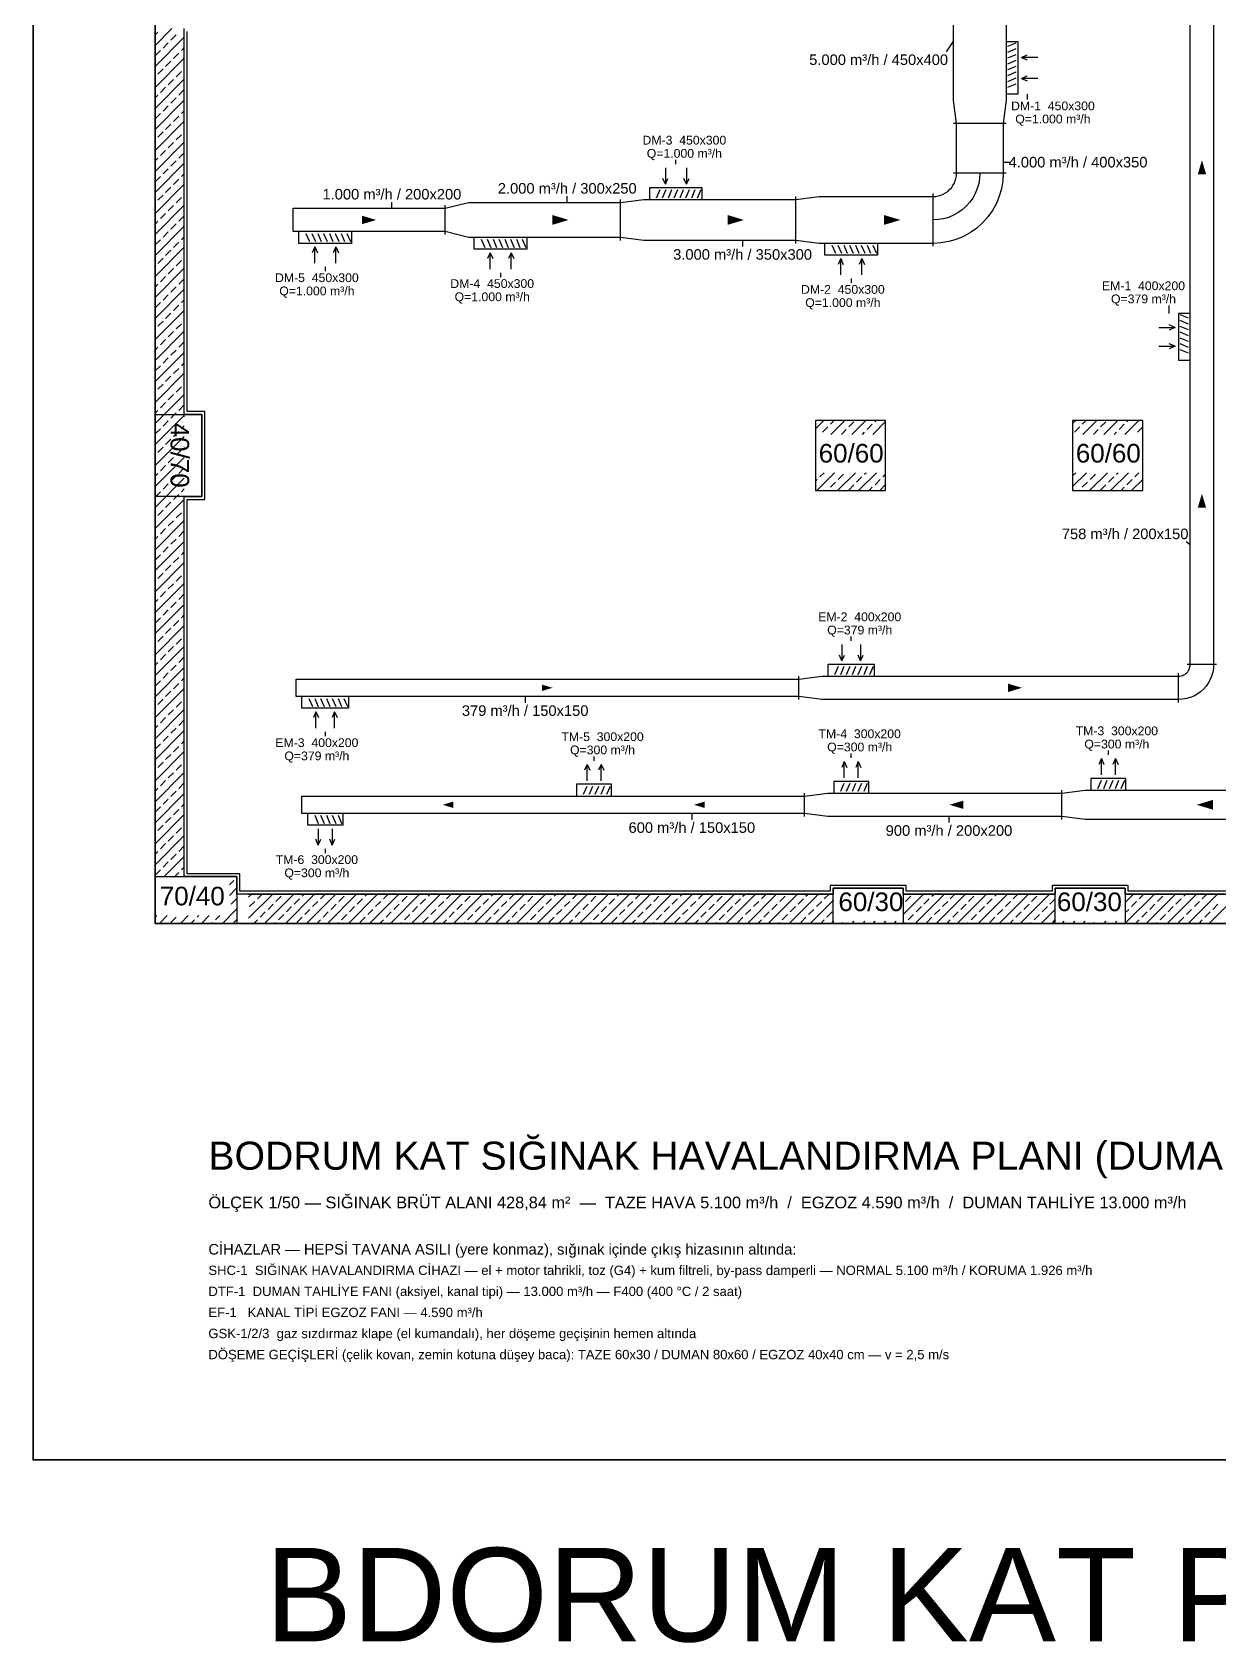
# Model space of a CAD drawing. Header units: centimetres. Extents: x 357699 to 366480, y -615216 to -609849.
# Drawn here: x 357699 to 358714, y -615216 to -613840 of the extents above; entities that cross this region are included whole.
import ezdxf
from ezdxf.enums import TextEntityAlignment as Align

# ---------------------------------------------------------------- set-up
doc = ezdxf.new("R2010")
doc.units = ezdxf.units.CM
for name, color, linetype in [('ROTAS-HAV-BASLIK', 7, 'Continuous'), ('ROTAS-HAV-CERCEVE', 7, 'Continuous'), ('ROTAS-HAV-CIHAZ', 6, 'Continuous'), ('ROTAS-HAV-DUMAN', 1, 'Continuous'), ('ROTAS-HAV-EGZOZ', 4, 'Continuous'), ('ROTAS-HAV-MENFEZ', 7, 'Continuous'), ('ROTAS-HAV-OK', 7, 'Continuous'), ('ROTAS-HAV-TAZE-HAVA', 3, 'Continuous'), ('ROTAS-HAV-YAZI', 7, 'Continuous'), ('ROTAS-MIMARI', 8, 'Continuous'), ('ROTAS-MIMARI-KOLON', 8, 'Continuous')]:
    doc.layers.add(name, color=color, linetype=linetype)
doc.styles.add('ROTAS', font='arial.ttf')

msp = doc.modelspace()

# ---------------------------------------------------------------- linework, layer by layer
at = {"layer": 'ROTAS-HAV-CERCEVE', "const_width": 1.5}
msp.add_lwpolyline([(357700, -615060), (359300, -615060), (359300, -609850), (357700, -609850)], close=True, dxfattribs=at)
at = {"layer": 'ROTAS-HAV-DUMAN'}
for p, q in [((358487.5, -613846.8), (358481.2, -613856.2)), ((358530, -613950.6), (358536.2, -613950.6)), ((358007, -613990), (358007, -613984.8)), ((358157, -613985), (358157, -613979.8)), ((358307, -614017.5), (358307, -614022.8))]:
    msp.add_line(p, q, dxfattribs=at)
for points in [[(358532.5, -613778), (358532.5, -613870), (358532.5, -613897.5), (358530, -613917.5), (358530, -613960), (358529.6, -613966.7), (358528.5, -613973.4), (358526.6, -613979.8), (358524.1, -613986), (358520.8, -613991.9), (358516.9, -613997.4), (358512.4, -614002.4), (358507.4, -614006.9), (358501.9, -614010.8), (358496, -614014.1), (358489.8, -614016.6), (358483.4, -614018.5), (358476.7, -614019.6), (358470, -614020), (358400, -614020), (358372.5, -614020), (358352.5, -614017.5), (358250, -614017.5), (358222.5, -614017.5), (358202.5, -614015), (358100, -614015), (358072.5, -614015), (358052.5, -614010), (357922.5, -614010), (357922.5, -613990), (358052.5, -613990), (358072.5, -613985), (358100, -613985), (358202.5, -613985)], [(358202.5, -613985), (358222.5, -613982.5), (358250, -613982.5), (358352.5, -613982.5), (358372.5, -613980), (358400, -613980), (358470, -613980), (358472.2, -613979.9), (358474.5, -613979.5), (358476.6, -613978.9), (358478.7, -613978), (358480.6, -613976.9), (358482.5, -613975.6), (358484.1, -613974.1), (358485.6, -613972.5), (358486.9, -613970.6), (358488, -613968.7), (358488.9, -613966.6), (358489.5, -613964.5), (358489.9, -613962.2), (358490, -613960), (358490, -613917.5), (358487.5, -613897.5), (358487.5, -613870), (358487.5, -613778)], [(358532.5, -613917.5), (358487.5, -613917.5)], [(358510, -613960), (358509.7, -613964.5), (358509, -613968.9), (358507.8, -613973.2), (358506, -613977.4), (358503.9, -613981.3), (358501.3, -613984.9), (358498.3, -613988.3), (358494.9, -613991.3), (358491.3, -613993.9), (358487.4, -613996), (358483.2, -613997.8), (358478.9, -613999), (358474.5, -613999.7), (358470, -614000)], [(358510, -613960), (358487.5, -613960)], [(358532.5, -613960), (358510, -613960)], [(358470, -614000), (358470, -613977.5)], [(358052.5, -614012.5), (358052.5, -613987.5)], [(358202.5, -614017.5), (358202.5, -613982.5)], [(358352.5, -614020), (358352.5, -613980)], [(358470, -614022.5), (358470, -614000)]]:
    msp.add_lwpolyline(points, dxfattribs=at)
at = {"layer": 'ROTAS-HAV-EGZOZ'}
for p, q in [((358690, -614277.9), (358686.5, -614275.2)), ((358121, -614407.5), (358121, -614412.8))]:
    msp.add_line(p, q, dxfattribs=at)
for points in [[(358375, -614410), (358355, -614407.5), (357925, -614407.5), (357925, -614392.5), (358355, -614392.5), (358375, -614390), (358400, -614390), (358680, -614390), (358681.1, -614389.9), (358682.2, -614389.7), (358683.3, -614389.4), (358684.3, -614389), (358685.3, -614388.5), (358686.2, -614387.8), (358687.1, -614387.1), (358687.8, -614386.2), (358688.5, -614385.3), (358689, -614384.3), (358689.4, -614383.3), (358689.7, -614382.2), (358689.9, -614381.1), (358690, -614380), (358690, -614100), (358690, -613810)], [(358710, -613810), (358710, -614100), (358710, -614380), (358709.8, -614383.4), (358709.2, -614386.7), (358708.3, -614389.9), (358707, -614393), (358705.4, -614396), (358703.5, -614398.7), (358701.2, -614401.2), (358698.7, -614403.5), (358696, -614405.4), (358693, -614407), (358689.9, -614408.3), (358686.7, -614409.2), (358683.4, -614409.8), (358680, -614410), (358400, -614410), (358375, -614410)], [(358355, -614410), (358355, -614390)], [(358680, -614412.5), (358680, -614387.5)], [(358712.5, -614380), (358687.5, -614380)]]:
    msp.add_lwpolyline(points, dxfattribs=at)
at = {"layer": 'ROTAS-HAV-MENFEZ'}
for p, q in [((358534, -613851.5), (358541, -613848.5)), ((358534, -613856.5), (358541, -613853.5)), ((358534, -613861.5), (358541, -613858.5)), ((358534, -613866.5), (358541, -613863.5)), ((358545.5, -613861), (358550.5, -613858.8)), ((358559.5, -613861), (358545.5, -613861)), ((358545.5, -613861), (358550.5, -613863.2)), ((358534, -613871.5), (358541, -613868.5)), ((358534, -613876.5), (358541, -613873.5)), ((358534, -613881.5), (358541, -613878.5)), ((358545.5, -613879), (358550.5, -613876.8)), ((358559.5, -613879), (358545.5, -613879)), ((358545.5, -613879), (358550.5, -613881.2)), ((358534, -613886.5), (358541, -613883.5)), ((358241, -613969.5), (358238.8, -613964.5)), ((358241, -613955.5), (358241, -613969.5)), ((358241, -613969.5), (358243.2, -613964.5)), ((358259, -613969.5), (358256.8, -613964.5)), ((358259, -613955.5), (358259, -613969.5)), ((358259, -613969.5), (358261.2, -613964.5)), ((358233.5, -613981), (358236.5, -613974)), ((358238.5, -613981), (358241.5, -613974)), ((358243.5, -613981), (358246.5, -613974)), ((358248.5, -613981), (358251.5, -613974)), ((358253.5, -613981), (358256.5, -613974)), ((358258.5, -613981), (358261.5, -613974)), ((358263.5, -613981), (358266.5, -613974)), ((358268.5, -613981), (358271.5, -613974)), ((357933.5, -614011.5), (357936.5, -614018.5)), ((357938.5, -614011.5), (357941.5, -614018.5)), ((357943.5, -614011.5), (357946.5, -614018.5)), ((357948.5, -614011.5), (357951.5, -614018.5)), ((357953.5, -614011.5), (357956.5, -614018.5)), ((357958.5, -614011.5), (357961.5, -614018.5)), ((357963.5, -614011.5), (357966.5, -614018.5)), ((357968.5, -614011.5), (357971.5, -614018.5)), ((358083.5, -614016.5), (358086.5, -614023.5)), ((358088.5, -614016.5), (358091.5, -614023.5)), ((358093.5, -614016.5), (358096.5, -614023.5)), ((358098.5, -614016.5), (358101.5, -614023.5)), ((358103.5, -614016.5), (358106.5, -614023.5)), ((358108.5, -614016.5), (358111.5, -614023.5)), ((358113.5, -614016.5), (358116.5, -614023.5)), ((358118.5, -614016.5), (358121.5, -614023.5)), ((357941, -614023), (357938.8, -614028)), ((357941, -614037), (357941, -614023)), ((357941, -614023), (357943.2, -614028)), ((357959, -614023), (357956.8, -614028)), ((357959, -614037), (357959, -614023)), ((357959, -614023), (357961.2, -614028)), ((358091, -614028), (358088.8, -614033)), ((358091, -614042), (358091, -614028)), ((358091, -614028), (358093.2, -614033)), ((358109, -614028), (358106.8, -614033)), ((358109, -614042), (358109, -614028)), ((358109, -614028), (358111.2, -614033)), ((358383.5, -614021.5), (358386.5, -614028.5)), ((358388.5, -614021.5), (358391.5, -614028.5)), ((358391, -614033), (358388.8, -614038)), ((358391, -614047), (358391, -614033)), ((358391, -614033), (358393.2, -614038)), ((358393.5, -614021.5), (358396.5, -614028.5)), ((358398.5, -614021.5), (358401.5, -614028.5)), ((358403.5, -614021.5), (358406.5, -614028.5)), ((358409, -614033), (358406.8, -614038)), ((358408.5, -614021.5), (358411.5, -614028.5)), ((358409, -614047), (358409, -614033)), ((358409, -614033), (358411.2, -614038)), ((358413.5, -614021.5), (358416.5, -614028.5)), ((358418.5, -614021.5), (358421.5, -614028.5)), ((358688.5, -614084), (358681.5, -614081)), ((358688.5, -614089), (358681.5, -614086)), ((358663, -614092), (358677, -614092)), ((358677, -614092), (358672, -614089.8)), ((358677, -614092), (358672, -614094.2)), ((358688.5, -614094), (358681.5, -614091)), ((358688.5, -614099), (358681.5, -614096)), ((358688.5, -614104), (358681.5, -614101)), ((358663, -614108), (358677, -614108)), ((358677, -614108), (358672, -614105.8)), ((358677, -614108), (358672, -614110.2)), ((358688.5, -614109), (358681.5, -614106)), ((358688.5, -614114), (358681.5, -614111)), ((358392, -614363), (358392, -614377)), ((358408, -614363), (358408, -614377)), ((358392, -614377), (358389.8, -614372)), ((358392, -614377), (358394.2, -614372)), ((358408, -614377), (358405.8, -614372)), ((358408, -614377), (358410.2, -614372)), ((358386, -614388.5), (358389, -614381.5)), ((358391, -614388.5), (358394, -614381.5)), ((358396, -614388.5), (358399, -614381.5)), ((358401, -614388.5), (358404, -614381.5)), ((358406, -614388.5), (358409, -614381.5)), ((358411, -614388.5), (358414, -614381.5)), ((358416, -614388.5), (358419, -614381.5)), ((357936, -614409), (357939, -614416)), ((357941, -614409), (357944, -614416)), ((357946, -614409), (357949, -614416)), ((357951, -614409), (357954, -614416)), ((357956, -614409), (357959, -614416)), ((357961, -614409), (357964, -614416)), ((357966, -614409), (357969, -614416)), ((357942, -614420.5), (357939.8, -614425.5)), ((357942, -614434.5), (357942, -614420.5)), ((357942, -614420.5), (357944.2, -614425.5)), ((357958, -614420.5), (357955.8, -614425.5)), ((357958, -614434.5), (357958, -614420.5)), ((357958, -614420.5), (357960.2, -614425.5)), ((358174, -614465.5), (358171.8, -614470.5)), ((358174, -614479.5), (358174, -614465.5)), ((358174, -614465.5), (358176.2, -614470.5)), ((358186, -614465.5), (358183.8, -614470.5)), ((358186, -614479.5), (358186, -614465.5)), ((358186, -614465.5), (358188.2, -614470.5)), ((358394, -614463), (358391.8, -614468)), ((358394, -614477), (358394, -614463)), ((358394, -614463), (358396.2, -614468)), ((358406, -614463), (358403.8, -614468)), ((358406, -614477), (358406, -614463)), ((358406, -614463), (358408.2, -614468)), ((358614, -614460.5), (358611.8, -614465.5)), ((358614, -614474.5), (358614, -614460.5)), ((358614, -614460.5), (358616.2, -614465.5)), ((358626, -614460.5), (358623.8, -614465.5)), ((358626, -614474.5), (358626, -614460.5)), ((358626, -614460.5), (358628.2, -614465.5)), ((358171, -614491), (358174, -614484)), ((358176, -614491), (358179, -614484)), ((358181, -614491), (358184, -614484)), ((358186, -614491), (358189, -614484)), ((358191, -614491), (358194, -614484)), ((358391, -614488.5), (358394, -614481.5)), ((358396, -614488.5), (358399, -614481.5)), ((358401, -614488.5), (358404, -614481.5)), ((358406, -614488.5), (358409, -614481.5)), ((358411, -614488.5), (358414, -614481.5)), ((358611, -614486), (358614, -614479)), ((358616, -614486), (358619, -614479)), ((358621, -614486), (358624, -614479)), ((358626, -614486), (358629, -614479)), ((358631, -614486), (358634, -614479)), ((357941, -614509), (357944, -614516)), ((357946, -614509), (357949, -614516)), ((357951, -614509), (357954, -614516)), ((357956, -614509), (357959, -614516)), ((357961, -614509), (357964, -614516)), ((357944, -614520.5), (357944, -614534.5)), ((357956, -614520.5), (357956, -614534.5)), ((357944, -614534.5), (357941.8, -614529.5)), ((357944, -614534.5), (357946.2, -614529.5)), ((357956, -614534.5), (357953.8, -614529.5)), ((357956, -614534.5), (357958.2, -614529.5))]:
    msp.add_line(p, q, dxfattribs=at)
for points in [[(358532.5, -613847.5), (358542.5, -613847.5), (358542.5, -613892.5), (358532.5, -613892.5)], [(358272.5, -613982.5), (358272.5, -613972.5), (358227.5, -613972.5), (358227.5, -613982.5)], [(357972.5, -614010), (357972.5, -614020), (357927.5, -614020), (357927.5, -614010)], [(358122.5, -614015), (358122.5, -614025), (358077.5, -614025), (358077.5, -614015)], [(358422.5, -614020), (358422.5, -614030), (358377.5, -614030), (358377.5, -614020)], [(358690, -614080), (358680, -614080), (358680, -614120), (358690, -614120)], [(358420, -614390), (358420, -614380), (358380, -614380), (358380, -614390)], [(357970, -614407.5), (357970, -614417.5), (357930, -614417.5), (357930, -614407.5)], [(358195, -614492.5), (358195, -614482.5), (358165, -614482.5), (358165, -614492.5)], [(358415, -614490), (358415, -614480), (358385, -614480), (358385, -614490)], [(358635, -614487.5), (358635, -614477.5), (358605, -614477.5), (358605, -614487.5)], [(357965, -614507.5), (357965, -614517.5), (357935, -614517.5), (357935, -614507.5)]]:
    msp.add_lwpolyline(points, dxfattribs=at)
at = {"layer": 'ROTAS-HAV-OK'}
for points in [[(358700, -613949), (358696.4, -613961), (358703.6, -613961)], [(357993.5, -614000), (357981.5, -613996.4), (357981.5, -614003.6)], [(358158.2, -614000), (358144.2, -613995.8), (358144.2, -614004.2)], [(358308.2, -614000), (358294.2, -613995.8), (358294.2, -614004.2)], [(358442, -614000), (358428, -613995.8), (358428, -614004.2)], [(358700, -614234), (358696.4, -614246), (358703.6, -614246)], [(358144.5, -614400), (358135.5, -614397.3), (358135.5, -614402.7)], [(358546, -614400), (358534, -614396.4), (358534, -614403.6)], [(358050.5, -614500), (358059.5, -614502.7), (358059.5, -614497.3)], [(358265.5, -614500), (358274.5, -614502.7), (358274.5, -614497.3)], [(358484, -614500), (358496, -614503.6), (358496, -614496.4)], [(358695.5, -614500), (358709.5, -614504.2), (358709.5, -614495.8)]]:
    msp.add_solid(points, dxfattribs=at)
at = {"layer": 'ROTAS-HAV-TAZE-HAVA'}
for p, q in [((358263.6, -614507.5), (358263.6, -614512.8)), ((358483.6, -614510), (358483.6, -614515.2))]:
    msp.add_line(p, q, dxfattribs=at)
for points in [[(358380, -614490), (358400, -614490), (358580, -614490), (358600, -614487.5), (358620, -614487.5), (358785, -614487.5), (358786.4, -614487.4), (358787.8, -614487.2), (358789.1, -614486.8), (358790.4, -614486.3), (358791.7, -614485.6), (358792.8, -614484.8), (358793.8, -614483.8), (358794.8, -614482.8), (358795.6, -614481.7), (358796.3, -614480.4), (358796.8, -614479.1), (358797.2, -614477.8), (358797.4, -614476.4), (358797.5, -614475), (358797.5, -614200), (358797.5, -613950), (358797.5, -613765.5)], [(358580, -614512.5), (358580, -614487.5)], [(358785, -614512.5), (358620, -614512.5), (358600, -614512.5), (358580, -614510), (358400, -614510), (358380, -614510), (358360, -614507.5), (358180, -614507.5), (357930, -614507.5), (357930, -614492.5), (358180, -614492.5), (358360, -614492.5), (358380, -614490)], [(358360, -614510), (358360, -614490)]]:
    msp.add_lwpolyline(points, dxfattribs=at)
at = {"layer": 'ROTAS-HAV-YAZI'}
for p, q in [((358550.5, -613892.6), (358550.5, -613896.9)), ((358250, -613952.4), (358250, -613948.7)), ((357950, -614040.1), (357950, -614043.8)), ((358100, -614045.1), (358100, -614048.8)), ((358400, -614050.1), (358400, -614053.8)), ((358672, -614079.9), (358672, -614073.1)), ((358400, -614359.9), (358400, -614356.2)), ((357950, -614437.6), (357950, -614441.3)), ((358180, -614462.4), (358180, -614458.7)), ((358400, -614459.9), (358400, -614456.2)), ((358620, -614457.4), (358620, -614453.7)), ((357950, -614537.6), (357950, -614541.3))]:
    msp.add_line(p, q, dxfattribs=at)
at = {"layer": 'ROTAS-MIMARI'}
for p, q in [((357804.4, -614601.4), (357804.4, -611886.4)), ((357804.4, -611886.4), (357804.4, -614601.4)), ((357804.4, -611886.4), (357804.4, -614601.4)), ((357829.4, -613963.9), (357829.4, -613836.4)), ((357831.9, -613863.9), (357831.9, -613838.9)), ((357804.4, -614561.4), (357804.4, -613866.4)), ((357829.4, -614168.3), (357829.4, -613861.4)), ((357831.9, -614163.9), (357831.9, -613863.9)), ((357804.4, -613877.7), (357804.4, -613877.7)), ((357829.1, -613870.9), (357829.4, -613870.7)), ((357804.4, -613931.6), (357804.4, -613931.5)), ((357829.1, -613924.8), (357829.4, -613924.6)), ((357829.4, -614166.4), (357829.4, -613963.9)), ((357829.1, -613978.7), (357829.4, -613978.5)), ((357804.4, -613985.5), (357804.4, -613985.4)), ((357829.1, -614032.6), (357829.4, -614032.4)), ((357804.4, -614039.4), (357804.4, -614039.3)), ((357829.1, -614086.5), (357829.4, -614086.2)), ((357804.4, -614093.3), (357804.4, -614093.2)), ((357829.1, -614140.3), (357829.4, -614140.1)), ((357804.4, -614147.2), (357804.4, -614147.1)), ((357804.4, -614166.4), (357844.4, -614166.4)), ((357804.4, -614236.4), (357804.4, -614166.4)), ((357844.4, -614166.4), (357829.4, -614166.4)), ((357846.9, -614163.9), (357831.9, -614163.9)), ((357844.4, -614236.4), (357844.4, -614166.4)), ((357844.4, -614166.4), (357844.4, -614236.4)), ((357846.9, -614238.9), (357846.9, -614163.9)), ((357829.1, -614194.2), (357829.4, -614194)), ((357804.4, -614201), (357804.4, -614201)), ((357844.4, -614236.4), (357804.4, -614236.4)), ((357829.4, -614561.4), (357829.4, -614236.4)), ((357829.4, -614561.4), (357829.4, -614236.4)), ((357829.4, -614236.4), (357844.4, -614236.4)), ((357831.9, -614558.9), (357831.9, -614238.9)), ((357831.9, -614238.9), (357846.9, -614238.9)), ((357829.1, -614248.1), (357829.4, -614247.9)), ((357804.4, -614254.9), (357804.4, -614254.8)), ((357804.4, -614308.8), (357804.4, -614308.7)), ((357829.1, -614302), (357829.4, -614301.8)), ((357804.4, -614362.7), (357804.4, -614362.6)), ((357829.1, -614355.9), (357829.4, -614355.6)), ((357804.4, -614416.6), (357804.4, -614416.5)), ((357829.1, -614409.7), (357829.4, -614409.5)), ((357804.4, -614470.4), (357804.4, -614470.4)), ((357829.1, -614463.6), (357829.4, -614463.4)), ((357804.4, -614524.3), (357804.4, -614524.2)), ((357829.1, -614517.5), (357829.4, -614517.3)), ((357876.9, -614558.9), (357831.9, -614558.9)), ((357876.9, -614573.9), (357876.9, -614558.9)), ((358446.9, -614568.9), (358381.9, -614568.9)), ((358381.9, -614568.9), (358381.9, -614573.9)), ((358446.9, -614573.9), (358446.9, -614568.9)), ((358636.9, -614568.9), (358571.9, -614568.9)), ((358571.9, -614568.9), (358571.9, -614573.9)), ((358636.9, -614573.9), (358636.9, -614568.9)), ((358384.4, -614576.4), (357874.4, -614576.4)), ((358381.9, -614573.9), (357876.9, -614573.9)), ((357884.4, -614576.4), (358384.4, -614576.4)), ((358384.4, -614571.4), (358444.4, -614571.4)), ((358384.4, -614601.4), (358384.4, -614571.4)), ((358444.4, -614571.4), (358384.4, -614571.4)), ((358384.4, -614571.4), (358384.4, -614576.4)), ((358384.4, -614572.9), (358385, -614572.3)), ((358444.4, -614571.4), (358444.4, -614601.4)), ((358444.4, -614576.4), (358444.4, -614571.4)), ((358444.4, -614576.4), (358574.4, -614576.4)), ((358574.4, -614576.4), (358444.4, -614576.4)), ((358571.9, -614573.9), (358446.9, -614573.9)), ((358574.4, -614571.4), (358634.4, -614571.4)), ((358574.4, -614601.4), (358574.4, -614571.4)), ((358634.4, -614571.4), (358574.4, -614571.4)), ((358574.4, -614571.4), (358574.4, -614576.4)), ((358634.4, -614571.4), (358634.4, -614601.4)), ((358634.4, -614576.4), (358634.4, -614571.4)), ((358634.4, -614576.4), (359134.4, -614576.4)), ((358961.4, -614576.4), (358634.4, -614576.4)), ((358963.9, -614573.9), (358636.9, -614573.9)), ((359214.4, -614601.4), (357804.4, -614601.4)), ((357804.4, -614601.4), (359214.4, -614601.4)), ((357804.4, -614601.4), (359214.4, -614601.4)), ((357884.4, -614601.4), (358384.4, -614601.4))]:
    msp.add_line(p, q, dxfattribs=at)
at = {"layer": 'ROTAS-MIMARI-KOLON'}
for p, q in [((357804.4, -613850.8), (357818.8, -613836.4)), ((357804.4, -613841.8), (357806.7, -613839.5)), ((357804.4, -613868.8), (357829.4, -613843.8)), ((357811.2, -613853), (357815.7, -613848.5)), ((357817.9, -613846.2), (357822.4, -613841.7)), ((357826.9, -613855.2), (357829.4, -613852.7)), ((357804.4, -613859.7), (357808.9, -613855.2)), ((357804.4, -613886.7), (357829.4, -613861.7)), ((357813.4, -613868.7), (357817.9, -613864.2)), ((357820.2, -613862), (357824.7, -613857.5)), ((357804.4, -613904.7), (357829.4, -613879.7)), ((357806.7, -613875.4), (357811.2, -613870.9)), ((357815.7, -613884.4), (357820.2, -613879.9)), ((357822.4, -613877.7), (357826.9, -613873.2)), ((357804.4, -613895.7), (357806.7, -613893.4)), ((357808.9, -613891.1), (357813.4, -613886.6)), ((357817.9, -613900.1), (357822.4, -613895.6)), ((357824.7, -613893.4), (357829.1, -613888.9)), ((357804.4, -613922.6), (357829.4, -613897.6)), ((357804.4, -613913.6), (357808.9, -613909.1)), ((357811.2, -613906.9), (357815.7, -613902.4)), ((357826.9, -613909.1), (357829.4, -613906.6)), ((357804.4, -613940.6), (357829.4, -613915.6)), ((357813.4, -613922.6), (357817.9, -613918.1)), ((357820.2, -613915.8), (357824.7, -613911.3)), ((357804.4, -613958.6), (357829.4, -613933.6)), ((357806.7, -613929.3), (357811.2, -613924.8)), ((357815.7, -613938.3), (357820.2, -613933.8)), ((357822.4, -613931.5), (357826.9, -613927.1)), ((357804.4, -613949.6), (357806.7, -613947.3)), ((357808.9, -613945), (357813.4, -613940.5)), ((357817.9, -613954), (357822.4, -613949.5)), ((357824.7, -613947.3), (357829.1, -613942.8)), ((357804.4, -613976.5), (357829.4, -613951.5)), ((357804.4, -613967.5), (357808.9, -613963)), ((357811.2, -613960.7), (357815.7, -613956.2)), ((357826.9, -613963), (357829.4, -613960.5)), ((357804.4, -613994.5), (357829.4, -613969.5)), ((357813.4, -613976.4), (357817.9, -613972)), ((357820.2, -613969.7), (357824.7, -613965.2)), ((357804.4, -614012.4), (357829.4, -613987.4)), ((357806.7, -613983.2), (357811.2, -613978.7)), ((357815.7, -613992.2), (357820.2, -613987.7)), ((357822.4, -613985.4), (357826.9, -613980.9)), ((357804.4, -614003.5), (357806.7, -614001.1)), ((357804.4, -614030.4), (357829.4, -614005.4)), ((357808.9, -613998.9), (357813.4, -613994.4)), ((357817.9, -614007.9), (357822.4, -614003.4)), ((357824.7, -614001.1), (357829.1, -613996.7)), ((357804.4, -614021.4), (357808.9, -614016.9)), ((357811.2, -614014.6), (357815.7, -614010.1)), ((357820.2, -614023.6), (357824.7, -614019.1)), ((357826.9, -614016.9), (357829.4, -614014.4)), ((357804.4, -614048.4), (357829.4, -614023.4)), ((357806.7, -614037.1), (357811.2, -614032.6)), ((357813.4, -614030.3), (357817.9, -614025.8)), ((357804.4, -614066.3), (357829.4, -614041.3)), ((357815.7, -614046), (357820.2, -614041.6)), ((357822.4, -614039.3), (357826.9, -614034.8)), ((357804.4, -614057.4), (357806.7, -614055)), ((357804.4, -614084.3), (357829.4, -614059.3)), ((357808.9, -614052.8), (357813.4, -614048.3)), ((357817.9, -614061.8), (357822.4, -614057.3)), ((357824.7, -614055), (357829.1, -614050.5)), ((357804.4, -614075.2), (357808.9, -614070.7)), ((357811.2, -614068.5), (357815.7, -614064)), ((357820.2, -614077.5), (357824.7, -614073)), ((357826.9, -614070.7), (357829.4, -614068.3)), ((357804.4, -614102.3), (357829.4, -614077.3)), ((357806.7, -614090.9), (357811.2, -614086.5)), ((357813.4, -614084.2), (357817.9, -614079.7)), ((357804.4, -614120.2), (357829.4, -614095.2)), ((357808.9, -614106.7), (357813.4, -614102.2)), ((357815.7, -614099.9), (357820.2, -614095.4)), ((357822.4, -614093.2), (357826.9, -614088.7)), ((357804.4, -614111.2), (357806.7, -614108.9)), ((357804.4, -614138.2), (357829.4, -614113.2)), ((357817.9, -614115.6), (357822.4, -614111.2)), ((357824.7, -614108.9), (357829.1, -614104.4)), ((357804.4, -614129.1), (357808.9, -614124.6)), ((357811.2, -614122.4), (357815.7, -614117.9)), ((357820.2, -614131.4), (357824.7, -614126.9)), ((357826.9, -614124.6), (357829.4, -614122.2)), ((357804.4, -614156.1), (357829.4, -614131.1)), ((357806.7, -614144.8), (357811.2, -614140.3)), ((357813.4, -614138.1), (357817.9, -614133.6)), ((357822.4, -614147.1), (357826.9, -614142.6)), ((357804.4, -614174.1), (357829.4, -614149.1)), ((357808.9, -614160.5), (357813.4, -614156.1)), ((357815.7, -614153.8), (357820.2, -614149.3)), ((357804.4, -614165.1), (357806.7, -614162.8)), ((357804.4, -614192.1), (357829.4, -614167.1)), ((357817.9, -614169.5), (357822.4, -614165)), ((357824.7, -614162.8), (357829.1, -614158.3)), ((357804.4, -614183), (357808.9, -614178.5)), ((357804.4, -614210), (357829.4, -614185)), ((357811.2, -614176.3), (357815.7, -614171.8)), ((357820.2, -614185.2), (357824.7, -614180.8)), ((357826.9, -614178.5), (357829.4, -614176)), ((358369.4, -614178.5), (358376.5, -614171.4)), ((358429.4, -614171.4), (358369.4, -614171.4)), ((358369.4, -614171.4), (358369.4, -614231.4)), ((358375.4, -614181.5), (358379.8, -614177)), ((358382.1, -614174.7), (358385.5, -614171.4)), ((358382.5, -614183.3), (358394.5, -614171.4)), ((358391.5, -614183.3), (358395.6, -614179.2)), ((358397.8, -614177), (358402.3, -614172.5)), ((358400.5, -614183.3), (358412.4, -614171.4)), ((358409.5, -614183.3), (358411.3, -614181.5)), ((358413.5, -614179.2), (358418, -614174.7)), ((358418.5, -614183.3), (358429.4, -614172.4)), ((358420.3, -614172.5), (358421.4, -614171.4)), ((358429.2, -614181.5), (358429.4, -614181.4)), ((358429.4, -614231.4), (358429.4, -614171.4)), ((358589.4, -614174), (358592, -614171.4)), ((358649.4, -614171.4), (358589.4, -614171.4)), ((358589.4, -614171.4), (358589.4, -614231.4)), ((358590.9, -614181.5), (358595.4, -614177)), ((358597.6, -614174.7), (358601, -614171.4)), ((358598.1, -614183.3), (358610, -614171.4)), ((358607.1, -614183.3), (358611.1, -614179.2)), ((358613.3, -614177), (358617.8, -614172.5)), ((358616, -614183.3), (358628, -614171.4)), ((358625, -614183.3), (358626.8, -614181.5)), ((358629.1, -614179.2), (358633.5, -614174.7)), ((358634, -614183.3), (358645.9, -614171.4)), ((358635.8, -614172.5), (358636.9, -614171.4)), ((358644.8, -614181.5), (358649.3, -614177)), ((358649.4, -614231.4), (358649.4, -614171.4)), ((357806.7, -614198.7), (357811.2, -614194.2)), ((357813.4, -614192), (357817.9, -614187.5)), ((357822.4, -614201), (357826.9, -614196.5)), ((357804.4, -614228), (357829.4, -614203)), ((357808.9, -614214.4), (357813.4, -614209.9)), ((357815.7, -614207.7), (357820.2, -614203.2)), ((357824.7, -614216.7), (357829.1, -614212.2)), ((357804.4, -614219), (357806.7, -614216.7)), ((357804.4, -614245.9), (357829.4, -614220.9)), ((357811.2, -614230.1), (357815.7, -614225.7)), ((357817.9, -614223.4), (357822.4, -614218.9)), ((358369.4, -614223.4), (358370.9, -614221.9)), ((358370.4, -614231.4), (358385.7, -614216.1)), ((358373.1, -614219.6), (358376.7, -614216.1)), ((358382.1, -614228.6), (358386.6, -614224.1)), ((358388.3, -614231.4), (358403.6, -614216.1)), ((358388.8, -614221.9), (358393.3, -614217.4)), ((358404.5, -614224.1), (358409, -614219.6)), ((358406.3, -614231.4), (358421.6, -614216.1)), ((358411.3, -614217.4), (358412.6, -614216.1)), ((358420.3, -614226.4), (358424.8, -614221.9)), ((358424.3, -614231.4), (358429.4, -614226.3)), ((358427, -614219.6), (358429.4, -614217.3)), ((358589.4, -614227.9), (358601.2, -614216.1)), ((358589.4, -614218.9), (358592.2, -614216.1)), ((358597.6, -614228.6), (358602.1, -614224.1)), ((358603.9, -614231.4), (358619.2, -614216.1)), ((358604.4, -614221.9), (358608.8, -614217.4)), ((358620.1, -614224.1), (358624.6, -614219.6)), ((358621.8, -614231.4), (358637.1, -614216.1)), ((358626.8, -614217.4), (358628.2, -614216.1)), ((358635.8, -614226.4), (358640.3, -614221.9)), ((358639.8, -614231.4), (358649.4, -614221.8)), ((358642.5, -614219.6), (358646.1, -614216.1)), ((357804.4, -614236.9), (357808.9, -614232.4)), ((357804.4, -614263.9), (357829.4, -614238.9)), ((357820.2, -614239.1), (357824.7, -614234.6)), ((357826.9, -614232.4), (357829.4, -614229.9)), ((358369.4, -614231.4), (358429.4, -614231.4)), ((358379.4, -614231.4), (358379.8, -614230.9)), ((358397.8, -614230.9), (358402.3, -614226.4)), ((358415.3, -614231.4), (358418, -614228.6)), ((358589.4, -614231.4), (358649.4, -614231.4)), ((358594.9, -614231.4), (358595.4, -614230.9)), ((358613.3, -614230.9), (358617.8, -614226.4)), ((358630.8, -614231.4), (358633.5, -614228.6)), ((358648.8, -614231.4), (358649.3, -614230.9)), ((357806.7, -614252.6), (357811.2, -614248.1)), ((357813.4, -614245.9), (357817.9, -614241.4)), ((357822.4, -614254.8), (357826.9, -614250.3)), ((357804.4, -614281.9), (357829.4, -614256.9)), ((357808.9, -614268.3), (357813.4, -614263.8)), ((357815.7, -614261.6), (357820.2, -614257.1)), ((357824.7, -614270.6), (357829.1, -614266.1)), ((357804.4, -614272.9), (357806.7, -614270.6)), ((357804.4, -614299.8), (357829.4, -614274.8)), ((357811.2, -614284), (357815.7, -614279.5)), ((357817.9, -614277.3), (357822.4, -614272.8)), ((357804.4, -614290.8), (357808.9, -614286.3)), ((357804.4, -614317.8), (357829.4, -614292.8)), ((357820.2, -614293), (357824.7, -614288.5)), ((357826.9, -614286.3), (357829.4, -614283.8)), ((357806.7, -614306.5), (357811.2, -614302)), ((357813.4, -614299.7), (357817.9, -614295.2)), ((357822.4, -614308.7), (357826.9, -614304.2)), ((357804.4, -614335.7), (357829.4, -614310.7)), ((357808.9, -614322.2), (357813.4, -614317.7)), ((357815.7, -614315.5), (357820.2, -614311)), ((357824.7, -614324.4), (357829.1, -614319.9)), ((357804.4, -614326.8), (357806.7, -614324.4)), ((357804.4, -614353.7), (357829.4, -614328.7)), ((357811.2, -614337.9), (357815.7, -614333.4)), ((357817.9, -614331.2), (357822.4, -614326.7)), ((357804.4, -614344.6), (357808.9, -614340.1)), ((357804.4, -614371.7), (357829.4, -614346.7)), ((357813.4, -614353.6), (357817.9, -614349.1)), ((357820.2, -614346.9), (357824.7, -614342.4)), ((357826.9, -614340.1), (357829.4, -614337.7)), ((357806.7, -614360.4), (357811.2, -614355.9)), ((357822.4, -614362.6), (357826.9, -614358.1)), ((357804.4, -614389.6), (357829.4, -614364.6)), ((357808.9, -614376.1), (357813.4, -614371.6)), ((357815.7, -614369.3), (357820.2, -614364.8)), ((357824.7, -614378.3), (357829.1, -614373.8)), ((357804.4, -614380.6), (357806.7, -614378.3)), ((357804.4, -614407.6), (357829.4, -614382.6)), ((357811.2, -614391.8), (357815.7, -614387.3)), ((357817.9, -614385.1), (357822.4, -614380.6)), ((357826.9, -614394), (357829.4, -614391.6)), ((357804.4, -614398.5), (357808.9, -614394)), ((357804.4, -614425.5), (357829.4, -614400.5)), ((357813.4, -614407.5), (357817.9, -614403)), ((357820.2, -614400.8), (357824.7, -614396.3)), ((357804.4, -614443.5), (357829.4, -614418.5)), ((357806.7, -614414.2), (357811.2, -614409.7)), ((357815.7, -614423.2), (357820.2, -614418.7)), ((357822.4, -614416.5), (357826.9, -614412)), ((357804.4, -614434.5), (357806.7, -614432.2)), ((357808.9, -614430), (357813.4, -614425.5)), ((357824.7, -614432.2), (357829.1, -614427.7)), ((357804.4, -614461.5), (357829.4, -614436.5)), ((357811.2, -614445.7), (357815.7, -614441.2)), ((357817.9, -614438.9), (357822.4, -614434.4)), ((357826.9, -614447.9), (357829.4, -614445.4)), ((357804.4, -614452.4), (357808.9, -614447.9)), ((357804.4, -614479.4), (357829.4, -614454.4)), ((357813.4, -614461.4), (357817.9, -614456.9)), ((357820.2, -614454.6), (357824.7, -614450.2)), ((357804.4, -614497.4), (357829.4, -614472.4)), ((357806.7, -614468.1), (357811.2, -614463.6)), ((357815.7, -614477.1), (357820.2, -614472.6)), ((357822.4, -614470.4), (357826.9, -614465.9)), ((357804.4, -614488.4), (357806.7, -614486.1)), ((357808.9, -614483.8), (357813.4, -614479.3)), ((357824.7, -614486.1), (357829.1, -614481.6)), ((357804.4, -614515.3), (357829.4, -614490.3)), ((357811.2, -614499.5), (357815.7, -614495.1)), ((357817.9, -614492.8), (357822.4, -614488.3)), ((357826.9, -614501.8), (357829.4, -614499.3)), ((357804.4, -614506.3), (357808.9, -614501.8)), ((357804.4, -614533.3), (357829.4, -614508.3)), ((357813.4, -614515.3), (357817.9, -614510.8)), ((357820.2, -614508.5), (357824.7, -614504)), ((357804.4, -614551.3), (357829.4, -614526.3)), ((357806.7, -614522), (357811.2, -614517.5)), ((357815.7, -614531), (357820.2, -614526.5)), ((357822.4, -614524.2), (357826.9, -614519.8)), ((357804.4, -614542.3), (357806.7, -614540)), ((357808.9, -614537.7), (357813.4, -614533.2)), ((357817.9, -614546.7), (357822.4, -614542.2)), ((357824.7, -614540), (357829.1, -614535.5)), ((357804.4, -614560.2), (357808.9, -614555.7)), ((357811.2, -614553.4), (357815.7, -614548.9)), ((357812.2, -614561.4), (357829.4, -614544.2)), ((357826.9, -614555.7), (357829.4, -614553.2)), ((357804.4, -614561.4), (357874.4, -614561.4)), ((357804.4, -614601.4), (357804.4, -614561.4)), ((357804.4, -614569.2), (357804.4, -614569.2)), ((357811.7, -614561.9), (357812.2, -614561.4)), ((357820.7, -614561.9), (357821.2, -614561.4)), ((357821.2, -614561.4), (357824.7, -614557.9)), ((357874.4, -614561.4), (357829.4, -614561.4)), ((357829.7, -614561.9), (357830.2, -614561.4)), ((357838.6, -614561.9), (357839.2, -614561.4)), ((357847.6, -614561.9), (357848.2, -614561.4)), ((357865.6, -614561.9), (357866.1, -614561.4)), ((357868, -614568.5), (357871.8, -614564.7)), ((357874, -614562.4), (357874.4, -614562.1)), ((357874.4, -614561.4), (357874.4, -614601.4)), ((357874.4, -614576.4), (357874.4, -614561.4)), ((357804.4, -614578.2), (357804.4, -614578.2)), ((357868, -614577.5), (357874.4, -614571.1)), ((357869.6, -614584.9), (357874, -614580.4)), ((357884.4, -614579), (357887, -614576.4)), ((357884.4, -614597), (357905, -614576.4)), ((357885.3, -614587.1), (357889.8, -614582.6)), ((357892, -614580.4), (357896, -614576.4)), ((357898, -614601.4), (357923, -614576.4)), ((357907.7, -614582.6), (357912.2, -614578.1)), ((357915.9, -614601.4), (357940.9, -614576.4)), ((357923.4, -614584.9), (357927.9, -614580.4)), ((357930.2, -614578.1), (357931.9, -614576.4)), ((357933.9, -614601.4), (357958.9, -614576.4)), ((357939.1, -614587.1), (357943.6, -614582.6)), ((357945.9, -614580.4), (357949.9, -614576.4)), ((357951.8, -614601.4), (357976.8, -614576.4)), ((357961.6, -614582.6), (357966.1, -614578.1)), ((357969.8, -614601.4), (357994.8, -614576.4)), ((357977.3, -614584.9), (357981.8, -614580.4)), ((357984.1, -614578.1), (357985.8, -614576.4)), ((357987.8, -614601.4), (358012.8, -614576.4)), ((357993, -614587.1), (357997.5, -614582.6)), ((357999.8, -614580.4), (358003.8, -614576.4)), ((358005.7, -614601.4), (358030.7, -614576.4)), ((358015.5, -614582.6), (358020, -614578.1)), ((358023.7, -614601.4), (358048.7, -614576.4)), ((358031.2, -614584.9), (358035.7, -614580.4)), ((358037.9, -614578.1), (358039.7, -614576.4)), ((358041.6, -614601.4), (358066.6, -614576.4)), ((358046.9, -614587.1), (358051.4, -614582.6)), ((358053.6, -614580.4), (358057.7, -614576.4)), ((358059.6, -614601.4), (358084.6, -614576.4)), ((358069.4, -614582.6), (358073.9, -614578.1)), ((358077.6, -614601.4), (358102.6, -614576.4)), ((358085.1, -614584.9), (358089.6, -614580.4)), ((358091.8, -614578.1), (358093.6, -614576.4)), ((358095.5, -614601.4), (358120.5, -614576.4)), ((358100.8, -614587.1), (358105.3, -614582.6)), ((358107.5, -614580.4), (358111.5, -614576.4)), ((358113.5, -614601.4), (358138.5, -614576.4)), ((358123.2, -614582.6), (358127.7, -614578.1)), ((358131.4, -614601.4), (358156.4, -614576.4)), ((358139, -614584.9), (358143.5, -614580.4)), ((358145.7, -614578.1), (358147.5, -614576.4)), ((358149.4, -614601.4), (358174.4, -614576.4)), ((358154.7, -614587.1), (358159.2, -614582.6)), ((358161.4, -614580.4), (358165.4, -614576.4)), ((358167.4, -614601.4), (358192.4, -614576.4)), ((358177.1, -614582.6), (358181.6, -614578.1)), ((358185.3, -614601.4), (358210.3, -614576.4)), ((358192.8, -614584.9), (358197.3, -614580.4)), ((358199.6, -614578.1), (358201.4, -614576.4)), ((358203.3, -614601.4), (358228.3, -614576.4)), ((358208.6, -614587.1), (358213, -614582.6)), ((358215.3, -614580.4), (358219.3, -614576.4)), ((358221.3, -614601.4), (358246.3, -614576.4)), ((358231, -614582.6), (358235.5, -614578.1)), ((358239.2, -614601.4), (358264.2, -614576.4)), ((358246.7, -614584.9), (358251.2, -614580.4)), ((358253.5, -614578.1), (358255.2, -614576.4)), ((358257.2, -614601.4), (358282.2, -614576.4)), ((358262.4, -614587.1), (358266.9, -614582.6)), ((358269.2, -614580.4), (358273.2, -614576.4)), ((358275.1, -614601.4), (358300.1, -614576.4)), ((358284.9, -614582.6), (358289.4, -614578.1)), ((358293.1, -614601.4), (358318.1, -614576.4)), ((358300.6, -614584.9), (358305.1, -614580.4)), ((358307.3, -614578.1), (358309.1, -614576.4)), ((358311.1, -614601.4), (358336.1, -614576.4)), ((358316.3, -614587.1), (358320.8, -614582.6)), ((358323.1, -614580.4), (358327.1, -614576.4)), ((358329, -614601.4), (358354, -614576.4)), ((358338.8, -614582.6), (358343.3, -614578.1)), ((358347, -614601.4), (358372, -614576.4)), ((358354.5, -614584.9), (358359, -614580.4)), ((358361.2, -614578.1), (358363, -614576.4)), ((358364.9, -614601.4), (358384.4, -614581.9)), ((358370.2, -614587.1), (358374.7, -614582.6)), ((358376.9, -614580.4), (358381, -614576.4)), ((358384.4, -614581.9), (358385, -614581.3)), ((358444.4, -614593.8), (358461.8, -614576.4)), ((358446.5, -614582.6), (358451, -614578.1)), ((358454.7, -614601.4), (358479.7, -614576.4)), ((358462.2, -614584.9), (358466.7, -614580.4)), ((358469, -614578.1), (358470.8, -614576.4)), ((358472.7, -614601.4), (358497.7, -614576.4)), ((358478, -614587.1), (358482.5, -614582.6)), ((358484.7, -614580.4), (358488.7, -614576.4)), ((358490.7, -614601.4), (358515.7, -614576.4)), ((358500.4, -614582.6), (358504.9, -614578.1)), ((358508.6, -614601.4), (358533.6, -614576.4)), ((358516.1, -614584.9), (358520.6, -614580.4)), ((358522.9, -614578.1), (358524.6, -614576.4)), ((358526.6, -614601.4), (358551.6, -614576.4)), ((358531.8, -614587.1), (358536.3, -614582.6)), ((358538.6, -614580.4), (358542.6, -614576.4)), ((358544.5, -614601.4), (358569.5, -614576.4)), ((358554.3, -614582.6), (358558.8, -614578.1)), ((358570, -614584.9), (358574.4, -614580.5)), ((358634.4, -614583.4), (358641.4, -614576.4)), ((358634.4, -614601.3), (358659.3, -614576.4)), ((358639.6, -614587.1), (358644.1, -614582.6)), ((358646.3, -614580.4), (358650.4, -614576.4)), ((358652.3, -614601.4), (358677.3, -614576.4)), ((358662.1, -614582.6), (358666.6, -614578.1)), ((358670.3, -614601.4), (358695.3, -614576.4)), ((358677.8, -614584.9), (358682.3, -614580.4)), ((358684.5, -614578.1), (358686.3, -614576.4)), ((358688.2, -614601.4), (358713.2, -614576.4)), ((358693.5, -614587.1), (358698, -614582.6)), ((358700.2, -614580.4), (358704.2, -614576.4)), ((358706.2, -614601.4), (358731.2, -614576.4)), ((357804.4, -614587.2), (357804.4, -614587.2)), ((357804.4, -614596.2), (357805.9, -614594.7)), ((357808.2, -614601.4), (357814.8, -614594.7)), ((357817.9, -614600.6), (357822.4, -614596.1)), ((357826.1, -614601.4), (357832.8, -614594.7)), ((357840.4, -614596.1), (357841.8, -614594.7)), ((357844.1, -614601.4), (357850.8, -614594.7)), ((357856.1, -614598.3), (357859.7, -614594.7)), ((357862, -614601.4), (357874.4, -614589)), ((357871.8, -614600.6), (357874.4, -614598)), ((357894.2, -614596.1), (357898.7, -614591.6)), ((357901, -614589.4), (357905.5, -614584.9)), ((357910, -614598.3), (357914.5, -614593.8)), ((357916.7, -614591.6), (357921.2, -614587.1)), ((357925.7, -614600.6), (357930.2, -614596.1)), ((357932.4, -614593.8), (357936.9, -614589.4)), ((357948.1, -614596.1), (357952.6, -614591.6)), ((357954.9, -614589.4), (357959.4, -614584.9)), ((357963.8, -614598.3), (357968.3, -614593.8)), ((357970.6, -614591.6), (357975.1, -614587.1)), ((357979.6, -614600.6), (357984.1, -614596.1)), ((357986.3, -614593.8), (357990.8, -614589.4)), ((358002, -614596.1), (358006.5, -614591.6)), ((358008.7, -614589.4), (358013.2, -614584.9)), ((358017.7, -614598.3), (358022.2, -614593.8)), ((358024.5, -614591.6), (358029, -614587.1)), ((358033.4, -614600.6), (358037.9, -614596.1)), ((358040.2, -614593.8), (358044.7, -614589.4)), ((358055.9, -614596.1), (358060.4, -614591.6)), ((358062.6, -614589.4), (358067.1, -614584.9)), ((358071.6, -614598.3), (358076.1, -614593.8)), ((358078.3, -614591.6), (358082.8, -614587.1)), ((358087.3, -614600.6), (358091.8, -614596.1)), ((358094.1, -614593.8), (358098.5, -614589.4)), ((358109.8, -614596.1), (358114.3, -614591.6)), ((358116.5, -614589.4), (358121, -614584.9)), ((358125.5, -614598.3), (358130, -614593.8)), ((358132.2, -614591.6), (358136.7, -614587.1)), ((358141.2, -614600.6), (358145.7, -614596.1)), ((358147.9, -614593.8), (358152.4, -614589.4)), ((358163.7, -614596.1), (358168.1, -614591.6)), ((358170.4, -614589.4), (358174.9, -614584.9)), ((358179.4, -614598.3), (358183.9, -614593.8)), ((358186.1, -614591.6), (358190.6, -614587.1)), ((358195.1, -614600.6), (358199.6, -614596.1)), ((358201.8, -614593.8), (358206.3, -614589.4)), ((358217.5, -614596.1), (358222, -614591.6)), ((358224.3, -614589.4), (358228.8, -614584.9)), ((358233.3, -614598.3), (358237.7, -614593.8)), ((358240, -614591.6), (358244.5, -614587.1)), ((358249, -614600.6), (358253.5, -614596.1)), ((358255.7, -614593.8), (358260.2, -614589.4)), ((358271.4, -614596.1), (358275.9, -614591.6)), ((358278.2, -614589.4), (358282.6, -614584.9)), ((358287.1, -614598.3), (358291.6, -614593.8)), ((358293.9, -614591.6), (358298.4, -614587.1)), ((358302.9, -614600.6), (358307.3, -614596.1)), ((358309.6, -614593.8), (358314.1, -614589.4)), ((358325.3, -614596.1), (358329.8, -614591.6)), ((358332, -614589.4), (358336.5, -614584.9)), ((358341, -614598.3), (358345.5, -614593.8)), ((358347.8, -614591.6), (358352.2, -614587.1)), ((358356.7, -614600.6), (358361.2, -614596.1)), ((358363.5, -614593.8), (358368, -614589.4)), ((358379.2, -614596.1), (358383.7, -614591.6)), ((358448.8, -614598.3), (358453.3, -614593.8)), ((358455.5, -614591.6), (358460, -614587.1)), ((358464.5, -614600.6), (358469, -614596.1)), ((358471.2, -614593.8), (358475.7, -614589.4)), ((358486.9, -614596.1), (358491.4, -614591.6)), ((358493.7, -614589.4), (358498.2, -614584.9)), ((358502.7, -614598.3), (358507.2, -614593.8)), ((358509.4, -614591.6), (358513.9, -614587.1)), ((358518.4, -614600.6), (358522.9, -614596.1)), ((358525.1, -614593.8), (358529.6, -614589.4)), ((358540.8, -614596.1), (358545.3, -614591.6)), ((358547.6, -614589.4), (358552.1, -614584.9)), ((358556.5, -614598.3), (358561, -614593.8)), ((358562.5, -614601.4), (358574.4, -614589.5)), ((358563.3, -614591.6), (358567.8, -614587.1)), ((358634.4, -614592.4), (358637.4, -614589.4)), ((358648.6, -614596.1), (358653.1, -614591.6)), ((358655.3, -614589.4), (358659.8, -614584.9)), ((358664.3, -614598.3), (358668.8, -614593.8)), ((358671, -614591.6), (358675.5, -614587.1)), ((358680, -614600.6), (358684.5, -614596.1)), ((358686.8, -614593.8), (358691.2, -614589.4)), ((358702.5, -614596.1), (358707, -614591.6)), ((358709.2, -614589.4), (358713.7, -614584.9)), ((357874.4, -614601.4), (357804.4, -614601.4)), ((357835.1, -614601.4), (357838.1, -614598.3)), ((357853.1, -614601.4), (357853.8, -614600.6)), ((357889, -614601.4), (357892, -614598.3)), ((357906.9, -614601.4), (357907.7, -614600.6)), ((357942.9, -614601.4), (357945.9, -614598.3)), ((357960.8, -614601.4), (357961.6, -614600.6)), ((357996.7, -614601.4), (357999.8, -614598.3)), ((358014.7, -614601.4), (358015.5, -614600.6)), ((358050.6, -614601.4), (358053.6, -614598.3)), ((358068.6, -614601.4), (358069.4, -614600.6)), ((358104.5, -614601.4), (358107.5, -614598.3)), ((358122.5, -614601.4), (358123.2, -614600.6)), ((358158.4, -614601.4), (358161.4, -614598.3)), ((358176.4, -614601.4), (358177.1, -614600.6)), ((358212.3, -614601.4), (358215.3, -614598.3)), ((358230.2, -614601.4), (358231, -614600.6)), ((358266.2, -614601.4), (358269.2, -614598.3)), ((358284.1, -614601.4), (358284.9, -614600.6)), ((358320, -614601.4), (358323.1, -614598.3)), ((358338, -614601.4), (358338.8, -614600.6)), ((358373.9, -614601.4), (358376.9, -614598.3)), ((358382.9, -614601.4), (358384.4, -614599.9)), ((358384.4, -614599.9), (358385, -614599.3)), ((358444.4, -614601.4), (358384.4, -614601.4)), ((358391.9, -614601.4), (358392.7, -614600.6)), ((358400.9, -614601.4), (358402.6, -614599.6)), ((358410.6, -614600.6), (358411.6, -614599.6)), ((358418.8, -614601.4), (358420.5, -614599.6)), ((358427.8, -614601.4), (358429.5, -614599.6)), ((358436.8, -614601.4), (358438.5, -614599.6)), ((358444.4, -614601.4), (358574.4, -614601.4)), ((358445.8, -614601.4), (358446.5, -614600.6)), ((358481.7, -614601.4), (358484.7, -614598.3)), ((358499.6, -614601.4), (358500.4, -614600.6)), ((358535.6, -614601.4), (358538.6, -614598.3)), ((358553.5, -614601.4), (358554.3, -614600.6)), ((358572.3, -614600.6), (358574.4, -614598.5)), ((358634.4, -614601.4), (358574.4, -614601.4)), ((358580.5, -614601.4), (358582.2, -614599.6)), ((358589.4, -614601.4), (358591.2, -614599.6)), ((358598.4, -614601.4), (358600.1, -614599.6)), ((358607.4, -614601.4), (358608.2, -614600.6)), ((358616.4, -614601.4), (358618.1, -614599.6)), ((358626.1, -614600.6), (358627.1, -614599.6)), ((358634.3, -614601.4), (358634.4, -614601.3)), ((358634.4, -614601.4), (359134.4, -614601.4)), ((358643.3, -614601.4), (358646.3, -614598.3)), ((358661.3, -614601.4), (358662.1, -614600.6)), ((358697.2, -614601.4), (358700.2, -614598.3))]:
    msp.add_line(p, q, dxfattribs=at)

# ---------------------------------------------------------------- texts
at = {"layer": 'ROTAS-HAV-BASLIK', "style": 'ROTAS'}
for s, height, p in [('BODRUM KAT SIĞINAK HAVALANDIRMA PLANI (DUMAN TAHLİYELİ)', 24, (357850, -614800)), ('ÖLÇEK 1/50 — SIĞINAK BRÜT ALANI 428,84 m²  —  TAZE HAVA 5.100 m³/h  /  EGZOZ 4.590 m³/h  /  DUMAN TAHLİYE 13.000 m³/h', 10, (357850, -614840))]:
    msp.add_text(s, height=height, dxfattribs=at).set_placement(p, align=Align.MIDDLE_LEFT)
at = {"layer": 'ROTAS-HAV-CIHAZ', "style": 'ROTAS'}
for s, height, p in [('CİHAZLAR — HEPSİ TAVANA ASILI (yere konmaz), sığınak içinde çıkış hizasının altında:', 9, (357850, -614880)), ('SHC-1  SIĞINAK HAVALANDIRMA CİHAZI — el + motor tahrikli, toz (G4) + kum filtreli, by-pass damperli — NORMAL 5.100 m³/h / KORUMA 1.926 m³/h', 8, (357850, -614898)), ('DTF-1  DUMAN TAHLİYE FANI (aksiyel, kanal tipi) — 13.000 m³/h — F400 (400 °C / 2 saat)', 8, (357850, -614916)), ('EF-1   KANAL TİPİ EGZOZ FANI — 4.590 m³/h', 8, (357850, -614934)), ('GSK-1/2/3  gaz sızdırmaz klape (el kumandalı), her döşeme geçişinin hemen altında', 8, (357850, -614952)), ('DÖŞEME GEÇİŞLERİ (çelik kovan, zemin kotuna düşey baca): TAZE 60x30 / DUMAN 80x60 / EGZOZ 40x40 cm — v = 2,5 m/s', 8, (357850, -614970))]:
    msp.add_text(s, height=height, dxfattribs=at).set_placement(p, align=Align.MIDDLE_LEFT)
at = {"layer": 'ROTAS-HAV-DUMAN', "style": 'ROTAS'}
for s, p in [('5.000 m³/h / 450x400', (358423.4, -613863)), ('4.000 m³/h / 400x350', (358594, -613950.6)), ('1.000 m³/h / 200x200', (358007, -613978)), ('2.000 m³/h / 300x250', (358157, -613973)), ('3.000 m³/h / 350x300', (358307, -614029.5))]:
    msp.add_text(s, height=9, dxfattribs=at).set_placement(p, align=Align.MIDDLE_CENTER)
at = {"layer": 'ROTAS-HAV-EGZOZ', "style": 'ROTAS'}
for s, p in [('758 m³/h / 200x150', (358634.3, -614268.4)), ('379 m³/h / 150x150', (358121, -614419.5))]:
    msp.add_text(s, height=9, dxfattribs=at).set_placement(p, align=Align.MIDDLE_CENTER)
at = {"layer": 'ROTAS-HAV-TAZE-HAVA', "style": 'ROTAS'}
for s, p in [('600 m³/h / 150x150', (358263.6, -614519.5)), ('900 m³/h / 200x200', (358483.6, -614522))]:
    msp.add_text(s, height=9, dxfattribs=at).set_placement(p, align=Align.MIDDLE_CENTER)
at = {"layer": 'ROTAS-HAV-YAZI', "style": 'ROTAS'}
for s, p in [('DM-1  450x300', (358572.5, -613902.5)), ('Q=1.000 m³/h', (358572.5, -613913.7)), ('DM-3  450x300', (358257.2, -613931.8)), ('Q=1.000 m³/h', (358257.2, -613943.1)), ('DM-5  450x300', (357942.8, -614049.4)), ('Q=1.000 m³/h', (357942.8, -614060.7)), ('DM-4  450x300', (358092.8, -614054.4)), ('DM-2  450x300', (358392.8, -614059.4)), ('EM-1  400x200', (358650, -614056.3)), ('Q=1.000 m³/h', (358092.8, -614065.7)), ('Q=1.000 m³/h', (358392.8, -614070.7)), ('Q=379 m³/h', (358650, -614067.5)), ('EM-2  400x200', (358407.2, -614339.3)), ('Q=379 m³/h', (358407.2, -614350.6)), ('EM-3  400x200', (357942.8, -614446.9)), ('TM-5  300x200', (358187.2, -614441.8)), ('TM-4  300x200', (358407.2, -614439.3)), ('Q=300 m³/h', (358407.2, -614450.6)), ('TM-3  300x200', (358627.2, -614436.8)), ('Q=300 m³/h', (358627.2, -614448.1)), ('Q=379 m³/h', (357942.8, -614458.2)), ('Q=300 m³/h', (358187.2, -614453.1)), ('TM-6  300x200', (357942.8, -614546.9)), ('Q=300 m³/h', (357942.8, -614558.2))]:
    msp.add_text(s, height=7.5, dxfattribs=at).set_placement(p, align=Align.MIDDLE_CENTER)
at = {"layer": 'ROTAS-MIMARI', "style": 'ROTAS'}
msp.add_text('40/70', height=15.91, rotation=270, dxfattribs=at).set_placement((357817.6, -614173.3))
for s, height, p in [('60/60', 15.91, (358372.1, -614207.4)), ('60/60', 15.91, (358592.1, -614207.4)), ('70/40', 15.91, (357808.4, -614586)), ('60/30', 15.91, (358389, -614590.9)), ('60/30', 15.91, (358575.9, -614590.9)), ('BDORUM KAT PLANI 1/50', 80.018, (357898.3, -615215.3))]:
    msp.add_text(s, height=height, dxfattribs=at).set_placement(p)

doc.saveas('drawing.dxf')
